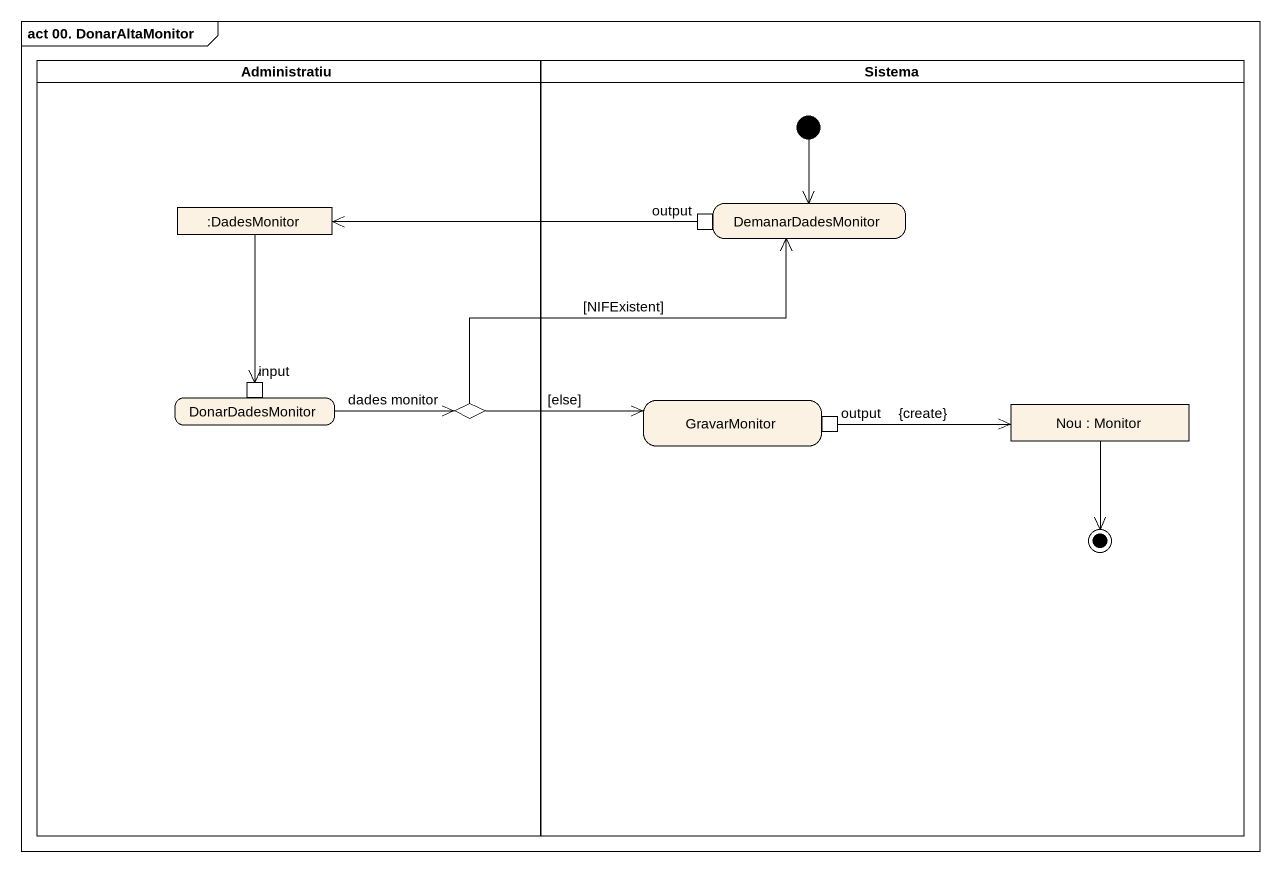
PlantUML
@startuml
mainframe act 00. DonarAltaMonitor
hide empty description
state Administratiu <<partition>> {
  state ":DadesMonitor" as DadesMonitor <<object>>
  state DonarDadesMonitor {
    state input <<inputPin>>
  }
  state choice1 <<choice>>
}
state Sistema <<partition>> {
  state DemanarDadesMonitor {
    state output <<outputPin>>
  }
  state GravarMonitor {
    state "output" as output_2 <<outputPin>>
  }
  state "Nou : Monitor" as Nou <<object>>
  [*] --> DemanarDadesMonitor
  Nou --> [*]
}
DadesMonitor --> input
output -left-> DadesMonitor
DonarDadesMonitor -right-> choice1 : dades monitor
choice1 -right-> DemanarDadesMonitor : [NIFExistent]
choice1 -right-> GravarMonitor : [else]
output_2 -right-> Nou : {create}
@enduml
